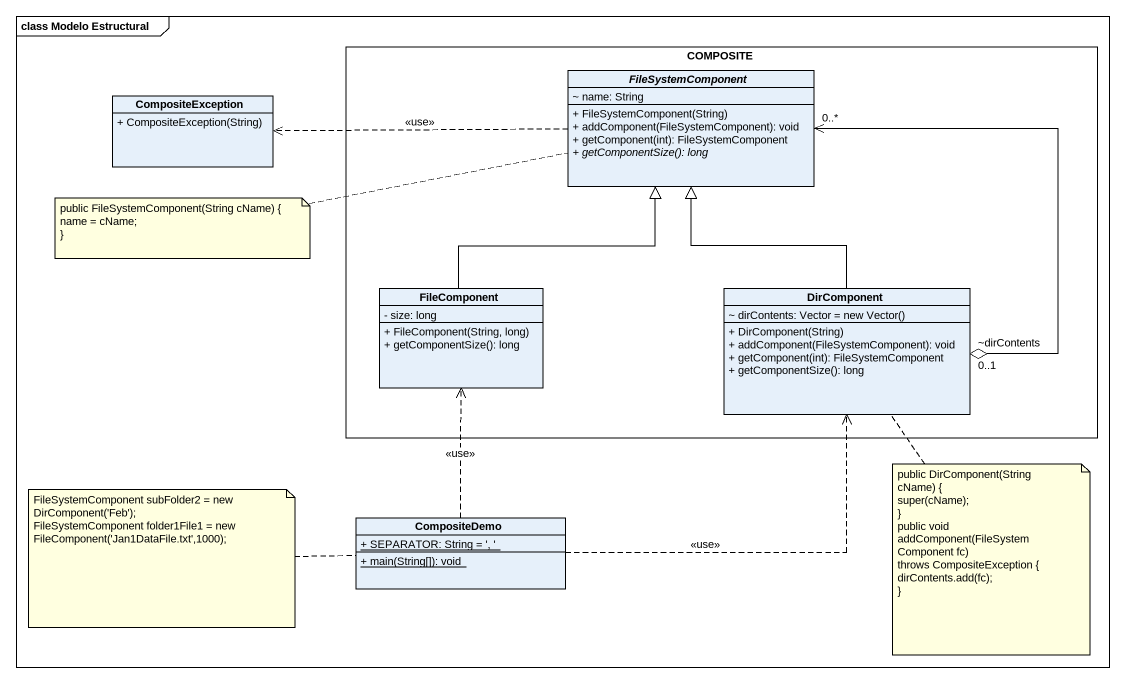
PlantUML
@startuml
mainframe class Modelo Estructural
hide circle
hide empty members
skinparam classAttributeIconSize 0
rectangle COMPOSITE {
  abstract class FileSystemComponent {
    ~ name: String
    + FileSystemComponent(String)
    + addComponent(FileSystemComponent): void
    + getComponent(int): FileSystemComponent
    {abstract} + getComponentSize(): long
  }
  class FileComponent {
    - size: long
    + FileComponent(String, long)
    + getComponentSize(): long
  }
  class DirComponent {
    {field} ~ dirContents: Vector = new Vector()
    + DirComponent(String)
    + addComponent(FileSystemComponent): void
    + getComponent(int): FileSystemComponent
    + getComponentSize(): long
  }
}
class CompositeException {
  + CompositeException(String)
}
class CompositeDemo {
  {static} + SEPARATOR: String = ', '
  {static} + main(String[]): void
}
FileSystemComponent .left.> CompositeException : <<use>>
FileSystemComponent "0..*" <--o "~dirContents\n0..1" DirComponent
FileComponent -up-|> FileSystemComponent
DirComponent -up-|> FileSystemComponent
CompositeDemo .up.> FileComponent : <<use>>
CompositeDemo .right.> DirComponent : <<use>>
note left of FileSystemComponent
  public FileSystemComponent(String cName) {
  name = cName;
  ~}
end note
note bottom of DirComponent
  public DirComponent(String cName) {
  super(cName);
  ~}
  public void addComponent(FileSystemComponent fc)
  throws CompositeException {
  dirContents.add(fc);
  ~}
end note
note left of CompositeDemo
  FileSystemComponent subFolder2 = new DirComponent('Feb');
  FileSystemComponent folder1File1 = new FileComponent('Jan1DataFile.txt',1000);
end note
@enduml
